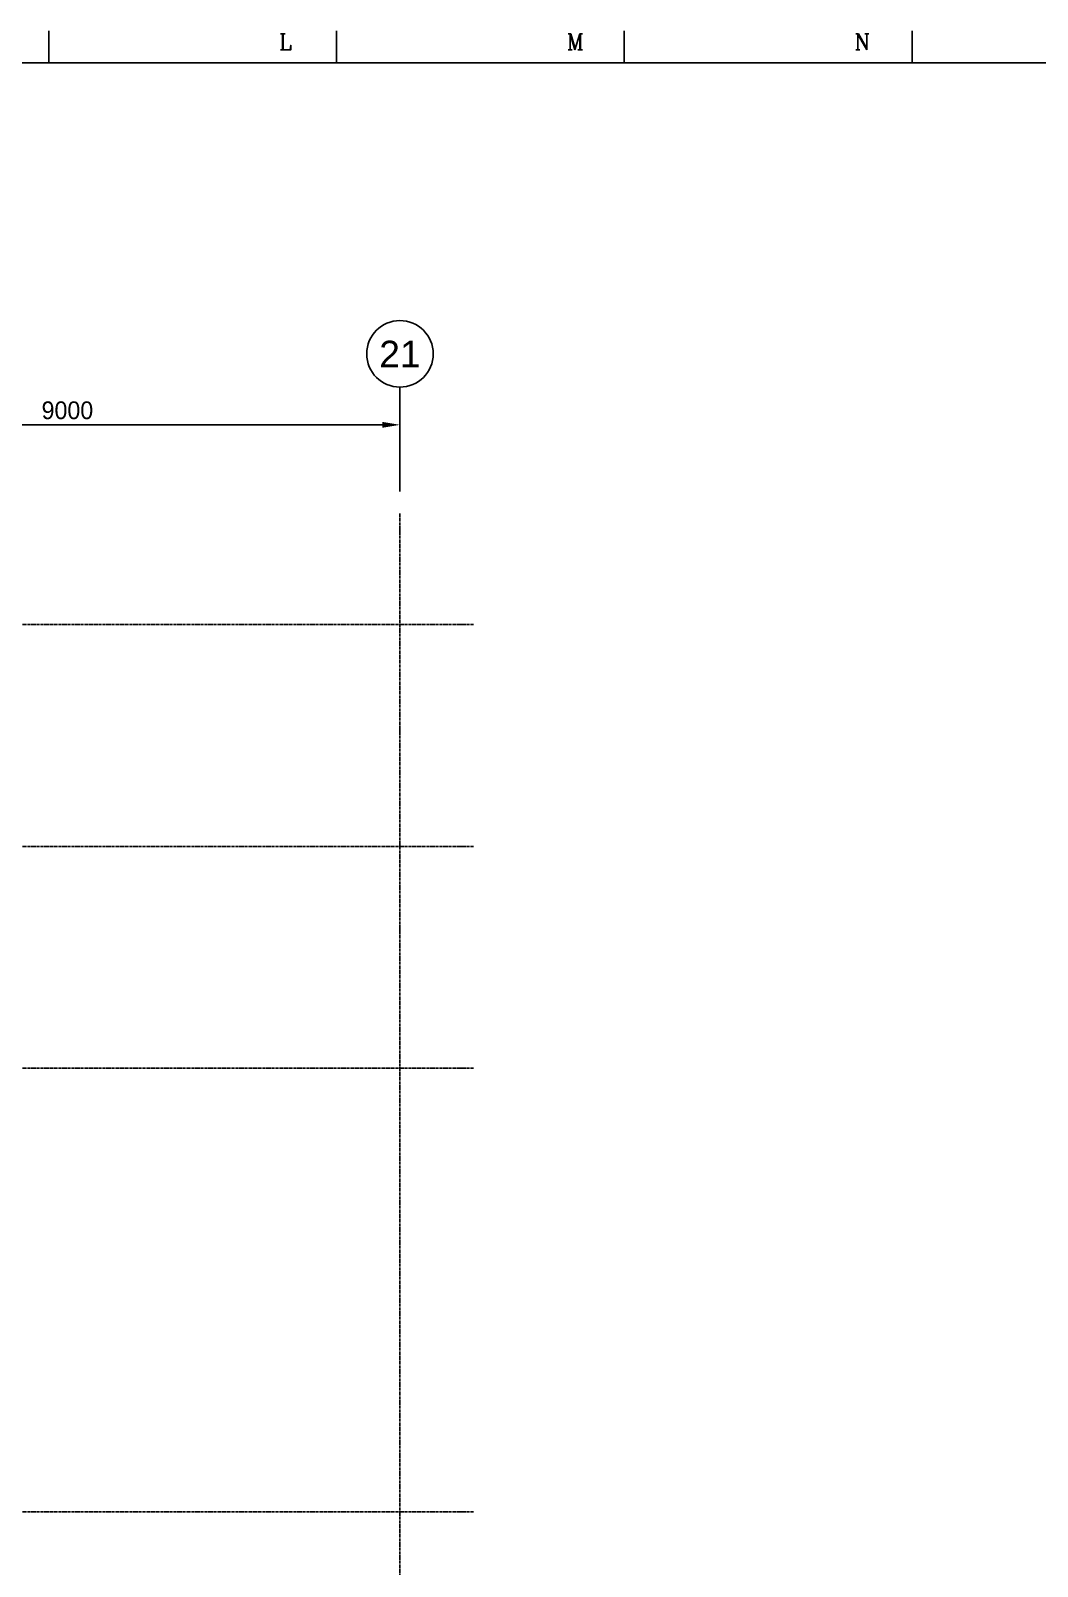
# Model space of a CAD drawing. Header units: millimetres. Extents: x 4133871 to 4440428, y -545651 to -495191.
# Drawn here: x 4177947 to 4191570, y -516580 to -495815 of the extents above; entities that cross this region are included whole.
import ezdxf
from ezdxf.enums import TextEntityAlignment as Align

# ---------------------------------------------------------------- set-up
doc = ezdxf.new("R2010")
doc.units = ezdxf.units.MM
doc.header["$LTSCALE"] = 60
doc.linetypes.add('CEN', pattern=[62, 60, -1, 0, -1])
doc.linetypes.add('CENTER', pattern=[2, 1.25, -0.25, 0.25, -0.25])
doc.layers.get('Defpoints').update_dxf_attribs({"color": 140})
for name, color, linetype in [('1', 7, 'Continuous'), ('1CEN', 1, 'CEN'), ('DIM', 1, 'Continuous'), ('DIM-SCALE', 7, 'Continuous'), ('TAN-TIT', 30, 'Continuous'), ('TEXT', 3, 'Continuous')]:
    doc.layers.add(name, color=color, linetype=linetype)
doc.styles.add('Arial', font='arial.ttf')
doc.styles.add('COM', font='COMPLEX', dxfattribs={"height": 5})
doc.styles.add('돋움', font='')
doc.styles.get('돋움').set_extended_font_data('Dotum')
doc.dimstyles.new('일반도면_0060', dxfattribs={"dimtxt": 240, "dimasz": 240, "dimexe": 60, "dimexo": 300, "dimgap": 75, "dimtad": 1, "dimdec": 0, "dimzin": 0, "dimdsep": 46, "dimtxsty": '돋움', "dimcen": -300, "dimclrd": 7, "dimclre": 7, "dimclrt": 2, "dimadec": 8, "dimazin": 0, "dimtfac": 1, "dimtdec": 0, "dimtix": 1, "dimtmove": 2, "dimatfit": 3, "dimfxl": 1, "dimtolj": 1, "dimtzin": 0, "dimarcsym": 0})

# ---------------------------------------------------------------- blocks, each defined once
blk = doc.blocks.new('*D153')
at = {"layer": 'Defpoints', "color": 0, "transparency": 16777216}
for p in [(4182944, -501144), (4173944, -502344), (4182944, -502344)]:
    blk.add_point(p, dxfattribs=at)
at = {"layer": 'DIM-SCALE', "color": 7, "lineweight": -2, "transparency": 16777216}
for p, q in [((4173944, -502044), (4173944, -501084)), ((4174184, -501144), (4182704, -501144)), ((4182944, -502044), (4182944, -501084))]:
    blk.add_line(p, q, dxfattribs=at)
at = {"layer": 'DIM-SCALE', "color": 7, "transparency": 16777216}
for points in [[(4174184, -501104), (4174184, -501184), (4173944, -501144)], [(4182704, -501104), (4182704, -501184), (4182944, -501144)]]:
    blk.add_solid(points, dxfattribs=at)
at = {"layer": 'DIM-SCALE', "color": 2, "transparency": 16777216, "insert": (4178444, -500949), "char_height": 240, "attachment_point": 5, "style": '돋움'}
blk.add_mtext('\\A1;9000', dxfattribs=at)
blk = doc.blocks.new('BORDER')
at = {"layer": 'TAN-TIT'}
for p, q in [((147741, 164680), (147741, 166122)), ((160720, 164680), (160720, 166122)), ((173699, 164680), (173699, 166122)), ((186677, 164680), (186677, 166122)), ((232823, 164680), (4977, 164680))]:
    blk.add_line(p, q, dxfattribs=at)
at = {"layer": 'TAN-TIT', "style": 'COM'}
for s, p in [('L', (158124, 165257)), ('M', (171103, 165257)), ('M', (171103, 165257)), ('N', (184082, 165257))]:
    blk.add_text(s, height=721, dxfattribs=at).set_placement(p)

msp = doc.modelspace()

# ---------------------------------------------------------------- linework, layer by layer
at = {"layer": '1CEN', "color": 1, "linetype": 'CENTER', "ltscale": 0.5}
for p, q in [((4182944, -502344.3), (4182944, -540844.3)), ((4146944, -503844.3), (4183944, -503844.3)), ((4146944, -506844.3), (4183944, -506844.3)), ((4146944, -509844.3), (4183944, -509844.3)), ((4146944, -515844.3), (4183944, -515844.3))]:
    msp.add_line(p, q, dxfattribs=at)
at = {"layer": 'DIM'}
msp.add_line((4182944, -500634.3), (4182944, -501084.3), dxfattribs=at)
msp.add_circle((4182944, -500184.3), 450, dxfattribs=at)

# ---------------------------------------------------------------- block references
at = {"layer": '1', "xscale": 0.3, "yscale": 0.3, "zscale": 0.3}
msp.add_blockref('BORDER', (4133871.1, -545651.2), dxfattribs=at)

# ---------------------------------------------------------------- texts
at = {"layer": 'TEXT', "color": 3, "linetype": 'Continuous', "style": 'Arial'}
msp.add_text('21', height=360, dxfattribs=at).set_placement((4182944, -500184.3), align=Align.MIDDLE)

# ---------------------------------------------------------------- dimensions: what is measured, and where the dimension line sits
at = {"layer": 'DIM-SCALE'}
dim = msp.add_linear_dim(base=(4182944, -501144.3), p1=(4173944, -502344.3), p2=(4182944, -502344.3), dimstyle='일반도면_0060', dxfattribs=at)
dim.commit()
dim.dimension.update_dxf_attribs({"geometry": '*D153', "text_midpoint": (4178444, -500949.1)})

doc.saveas('drawing.dxf')
